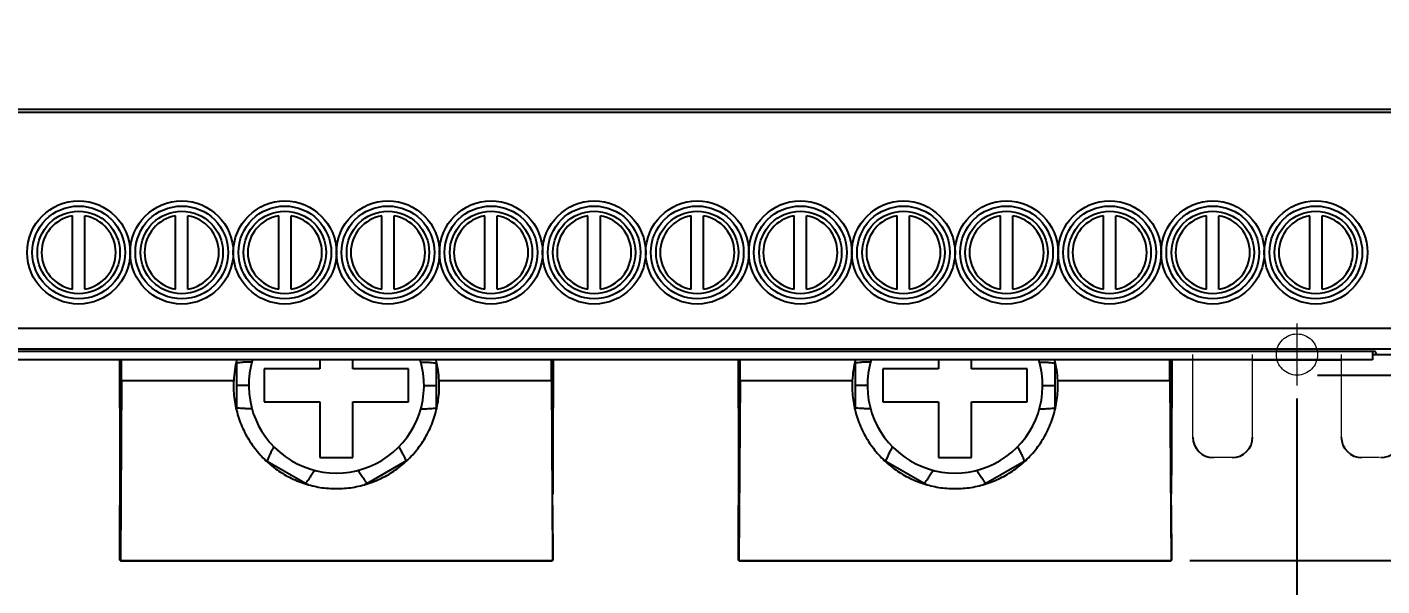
# Model space of a CAD drawing. Header units: millimetres. Extents: x 54 to 1685, y 68 to 1015.
# Drawn here: x 1211.7 to 1277.4, y 661.5 to 688.6 of the extents above; entities that cross this region are included whole.
import ezdxf

# ---------------------------------------------------------------- set-up
doc = ezdxf.new("R2010")
doc.units = ezdxf.units.MM
doc.linetypes.add('ACAD_ISO03W100', pattern=[30, 12, -18])
doc.linetypes.add('DASHED2', pattern=[9.525, 6.35, -3.175])
doc.layers.add('2', color=6, linetype='Continuous')
doc.styles.get("Standard").update_dxf_attribs({"font": 'BareunDotumPro1.ttf'})
doc.dimstyles.new('ISO-25', dxfattribs={"dimtxt": 2.5, "dimasz": 2.5, "dimexe": 1.25, "dimexo": 0.625, "dimtad": 1, "dimtxsty": 'Standard', "dimcen": 2.5, "dimadec": 0, "dimazin": 0, "dimtfac": 1, "dimtmove": 0, "dimatfit": 3, "dimfxl": 0, "dimarcsym": 0})
doc.dimstyles.get("Standard").update_dxf_attribs({"dimtxt": 4, "dimasz": 2, "dimexe": 0.2, "dimexo": 1, "dimgap": 0.09, "dimtad": 0, "dimtoh": 1, "dimdec": 1, "dimzin": 0, "dimdsep": 46, "dimtxsty": 'Standard', "dimcen": -3, "dimadec": 0, "dimazin": 0, "dimtfac": 1, "dimtdec": 1, "dimtofl": 0, "dimtmove": 0, "dimatfit": 3, "dimfxl": 0, "dimtolj": 1, "dimtzin": 0, "dimarcsym": 0})

# ---------------------------------------------------------------- blocks, each defined once
blk = doc.blocks.new('*D22')
at = {"color": 0, "lineweight": -2}
for p, q in [((1171.677, 685.125), (1171.677, 648.185)), ((1281.666, 685.259), (1281.666, 648.185)), ((1173.677, 648.385), (1218.867, 648.385)), ((1279.666, 648.385), (1234.476, 648.385))]:
    blk.add_line(p, q, dxfattribs=at)
at = {"color": 0}
for points in [[(1173.677, 648.718), (1173.677, 648.052), (1171.677, 648.385)], [(1279.666, 648.052), (1279.666, 648.718), (1281.666, 648.385)]]:
    blk.add_solid(points, dxfattribs=at)
at = {"layer": 'Defpoints', "color": 0}
for p in [(1171.677, 686.125), (1281.666, 686.259), (1281.666, 648.385)]:
    blk.add_point(p, dxfattribs=at)
at = {"color": 0, "linetype": 'DASHED2', "insert": (1226.672, 648.385), "char_height": 4, "attachment_point": 5}
blk.add_mtext('\\A1;110.0', dxfattribs=at)
blk = doc.blocks.new('*D23')
at = {"color": 0, "lineweight": -2}
for p, q in [((1274.199, 728.009), (1313.268, 728.009)), ((1313.068, 726.009), (1313.068, 706.07)), ((1313.068, 673.759), (1313.068, 693.699)), ((1274.249, 671.759), (1313.268, 671.759))]:
    blk.add_line(p, q, dxfattribs=at)
at = {"color": 0}
for points in [[(1313.401, 726.009), (1312.735, 726.009), (1313.068, 728.009)], [(1312.735, 673.759), (1313.401, 673.759), (1313.068, 671.759)]]:
    blk.add_solid(points, dxfattribs=at)
at = {"layer": 'Defpoints', "color": 0}
for p in [(1273.199, 728.009), (1313.068, 728.009), (1273.249, 671.759)]:
    blk.add_point(p, dxfattribs=at)
at = {"color": 0, "linetype": 'DASHED2', "insert": (1313.068, 699.884), "char_height": 4, "attachment_point": 5, "rotation": 90}
blk.add_mtext('\\A1;56.3', dxfattribs=at)
blk = doc.blocks.new('*D24')
at = {"color": 0, "lineweight": -2}
for p, q in [((1277.349, 732.759), (1323.78, 732.759)), ((1323.58, 730.759), (1323.58, 706.349)), ((1323.58, 669.759), (1323.58, 694.169)), ((1278.249, 667.759), (1323.78, 667.759))]:
    blk.add_line(p, q, dxfattribs=at)
at = {"color": 0}
for points in [[(1323.913, 730.759), (1323.247, 730.759), (1323.58, 732.759)], [(1323.247, 669.759), (1323.913, 669.759), (1323.58, 667.759)]]:
    blk.add_solid(points, dxfattribs=at)
at = {"layer": 'Defpoints', "color": 0}
for p in [(1276.349, 732.759), (1277.249, 667.759), (1323.58, 667.759)]:
    blk.add_point(p, dxfattribs=at)
at = {"color": 0, "linetype": 'DASHED2', "insert": (1323.58, 700.259), "char_height": 4, "attachment_point": 5, "rotation": 90}
blk.add_mtext('\\A1;65.0', dxfattribs=at)
blk = doc.blocks.new('*D25')
at = {"color": 0, "lineweight": -2}
for p, q in [((1268.165, 737.737), (1334.692, 737.737)), ((1334.492, 735.737), (1334.492, 706.441)), ((1334.492, 664.775), (1334.492, 694.071)), ((1268.046, 662.775), (1334.692, 662.775))]:
    blk.add_line(p, q, dxfattribs=at)
at = {"color": 0}
for points in [[(1334.825, 735.737), (1334.159, 735.737), (1334.492, 737.737)], [(1334.159, 664.775), (1334.825, 664.775), (1334.492, 662.775)]]:
    blk.add_solid(points, dxfattribs=at)
at = {"layer": 'Defpoints', "color": 0}
for p in [(1267.165, 737.737), (1267.046, 662.775), (1334.492, 662.775)]:
    blk.add_point(p, dxfattribs=at)
at = {"color": 0, "linetype": 'DASHED2', "insert": (1334.492, 700.256), "char_height": 4, "attachment_point": 5, "rotation": 90}
blk.add_mtext('\\A1;75.0', dxfattribs=at)
blk = doc.blocks.new('*D36')
at = {"color": 0, "lineweight": -2}
for p, q in [((1180.252, 671.112), (1180.252, 651.879)), ((1273.249, 670.634), (1273.249, 651.879)), ((1182.752, 653.129), (1270.749, 653.129))]:
    blk.add_line(p, q, dxfattribs=at)
at = {"color": 0}
for points in [[(1182.752, 653.546), (1182.752, 652.712), (1180.252, 653.129)], [(1270.749, 652.712), (1270.749, 653.546), (1273.249, 653.129)]]:
    blk.add_solid(points, dxfattribs=at)
at = {"layer": 'Defpoints', "color": 0}
for p in [(1180.252, 671.737), (1273.249, 671.259), (1273.249, 653.129)]:
    blk.add_point(p, dxfattribs=at)
at = {"color": 0, "linetype": 'DASHED2', "insert": (1226.75, 655.004), "char_height": 2.5, "attachment_point": 5}
blk.add_mtext('93', dxfattribs=at)

msp = doc.modelspace()

# ---------------------------------------------------------------- linework, layer by layer
at = {"color": 7, "linetype": 'Continuous'}
for p, q in [((1173.682, 684.659), (1279.65, 684.659)), ((1173.548, 684.509), (1279.784, 684.509)), ((1213.866, 675.934), (1213.866, 679.484)), ((1214.466, 675.934), (1214.466, 679.484)), ((1218.866, 675.934), (1218.866, 679.484)), ((1219.466, 675.934), (1219.466, 679.484)), ((1223.866, 675.934), (1223.866, 679.484)), ((1224.466, 675.934), (1224.466, 679.484)), ((1228.866, 675.934), (1228.866, 679.484)), ((1229.466, 675.934), (1229.466, 679.484)), ((1233.866, 675.934), (1233.866, 679.484)), ((1234.466, 675.934), (1234.466, 679.484)), ((1238.866, 675.934), (1238.866, 679.484)), ((1239.466, 675.934), (1239.466, 679.484)), ((1243.866, 675.934), (1243.866, 679.484)), ((1244.466, 675.934), (1244.466, 679.484)), ((1248.866, 675.934), (1248.866, 679.484)), ((1249.466, 675.934), (1249.466, 679.484)), ((1253.866, 675.934), (1253.866, 679.484)), ((1254.466, 675.934), (1254.466, 679.484)), ((1258.866, 675.934), (1258.866, 679.484)), ((1259.466, 675.934), (1259.466, 679.484)), ((1263.866, 675.934), (1263.866, 679.484)), ((1264.466, 675.934), (1264.466, 679.484)), ((1268.866, 675.934), (1268.866, 679.484)), ((1269.466, 675.934), (1269.466, 679.484)), ((1273.866, 675.934), (1273.866, 679.484)), ((1274.466, 675.934), (1274.466, 679.484)), ((1278.211, 674.02), (1175.121, 674.02)), ((1278.211, 673.02), (1175.121, 673.02)), ((1176.291, 672.918), (1277.041, 672.918)), ((1276.916, 672.918), (1276.916, 672.509)), ((1277.115, 672.759), (1277.041, 672.918)), ((1276.916, 672.509), (1176.416, 672.509)), ((1216.153, 672.509), (1216.166, 667.803)), ((1216.166, 664.059), (1216.217, 672.509)), ((1216.242, 671.506), (1216.242, 672.509)), ((1221.816, 672.327), (1221.816, 670.191)), ((1225.866, 672.509), (1225.866, 672.059)), ((1227.466, 672.059), (1227.466, 672.509)), ((1231.516, 670.191), (1231.516, 672.327)), ((1237.09, 671.506), (1237.09, 672.509)), ((1237.165, 664.059), (1237.115, 672.509)), ((1237.178, 672.509), (1237.166, 667.803)), ((1246.153, 672.509), (1246.166, 667.803)), ((1246.166, 664.059), (1246.217, 672.509)), ((1246.242, 671.506), (1246.242, 672.509)), ((1251.816, 672.327), (1251.816, 670.191)), ((1255.866, 672.509), (1255.866, 672.059)), ((1257.466, 672.059), (1257.466, 672.509)), ((1261.516, 670.191), (1261.516, 672.327)), ((1267.09, 671.506), (1267.09, 672.509)), ((1267.165, 664.059), (1267.115, 672.509)), ((1267.178, 672.509), (1267.166, 667.803)), ((1276.916, 672.759), (1278.41, 672.759)), ((1216.242, 671.506), (1216.189, 662.775)), ((1216.242, 671.506), (1221.684, 671.506)), ((1225.866, 672.059), (1223.166, 672.059)), ((1223.166, 672.059), (1223.166, 670.459)), ((1230.166, 672.059), (1227.466, 672.059)), ((1230.166, 670.459), (1230.166, 672.059)), ((1231.648, 671.506), (1237.09, 671.506)), ((1237.09, 671.506), (1237.142, 662.775)), ((1246.242, 671.506), (1246.189, 662.775)), ((1246.242, 671.506), (1251.684, 671.506)), ((1255.866, 672.059), (1253.166, 672.059)), ((1253.166, 672.059), (1253.166, 670.459)), ((1260.166, 672.059), (1257.466, 672.059)), ((1260.166, 670.459), (1260.166, 672.059)), ((1261.648, 671.506), (1267.09, 671.506)), ((1267.09, 671.506), (1267.142, 662.775)), ((1222.416, 671.259), (1221.816, 671.259)), ((1230.916, 671.259), (1231.516, 671.259)), ((1252.416, 671.259), (1251.816, 671.259)), ((1260.916, 671.259), (1261.516, 671.259)), ((1223.166, 670.459), (1225.866, 670.459)), ((1225.866, 670.459), (1225.866, 667.759)), ((1227.466, 670.459), (1230.166, 670.459)), ((1227.466, 667.759), (1227.466, 670.459)), ((1253.166, 670.459), (1255.866, 670.459)), ((1255.866, 670.459), (1255.866, 667.759)), ((1257.466, 670.459), (1260.166, 670.459)), ((1257.466, 667.759), (1257.466, 670.459)), ((1216.166, 667.803), (1216.178, 665.989)), ((1223.316, 667.593), (1225.166, 666.525)), ((1225.866, 667.759), (1227.466, 667.759)), ((1228.166, 666.525), (1230.016, 667.593)), ((1237.166, 667.803), (1237.154, 665.989)), ((1246.166, 667.803), (1246.178, 665.989)), ((1253.316, 667.593), (1255.166, 666.525)), ((1255.866, 667.759), (1257.466, 667.759)), ((1258.166, 666.525), (1260.016, 667.593)), ((1267.166, 667.803), (1267.154, 665.989)), ((1216.167, 662.782), (1216.166, 664.059)), ((1237.165, 664.059), (1237.165, 662.782)), ((1246.167, 662.782), (1246.166, 664.059)), ((1267.165, 664.059), (1267.165, 662.782)), ((1216.189, 662.775), (1216.167, 662.782)), ((1216.189, 662.775), (1237.142, 662.775)), ((1216.2, 662.775), (1216.2, 662.759)), ((1216.2, 662.759), (1218.052, 662.759)), ((1216.286, 662.759), (1216.286, 662.775)), ((1218.052, 662.759), (1218.052, 662.775)), ((1218.062, 662.775), (1218.062, 662.759)), ((1218.062, 662.759), (1237.132, 662.759)), ((1218.071, 662.759), (1218.071, 662.775)), ((1218.101, 662.759), (1218.101, 662.775)), ((1235.23, 662.759), (1235.23, 662.775)), ((1235.261, 662.775), (1235.26, 662.759)), ((1235.269, 662.759), (1235.269, 662.775)), ((1235.28, 662.775), (1235.28, 662.759)), ((1237.046, 662.775), (1237.046, 662.759)), ((1237.132, 662.775), (1237.132, 662.759)), ((1237.142, 662.775), (1237.165, 662.782)), ((1246.189, 662.775), (1246.167, 662.782)), ((1246.189, 662.775), (1267.142, 662.775)), ((1246.2, 662.775), (1246.2, 662.759)), ((1246.2, 662.759), (1248.052, 662.759)), ((1246.286, 662.759), (1246.286, 662.775)), ((1248.052, 662.759), (1248.052, 662.775)), ((1248.062, 662.775), (1248.062, 662.759)), ((1248.062, 662.759), (1267.132, 662.759)), ((1248.071, 662.759), (1248.071, 662.775)), ((1248.101, 662.759), (1248.101, 662.775)), ((1265.23, 662.759), (1265.23, 662.775)), ((1265.261, 662.775), (1265.26, 662.759)), ((1265.269, 662.759), (1265.269, 662.775)), ((1265.28, 662.775), (1265.28, 662.759)), ((1267.046, 662.775), (1267.046, 662.759)), ((1267.132, 662.775), (1267.132, 662.759)), ((1267.142, 662.775), (1267.165, 662.782))]:
    msp.add_line(p, q, dxfattribs=at)
msp.add_line((1271.099, 672.509), (1275.399, 672.509))
for centre, radius in [((1214.166, 677.709), 2.5), ((1219.166, 677.709), 2.5), ((1224.166, 677.709), 2.5), ((1229.166, 677.709), 2.5), ((1234.166, 677.709), 2.5), ((1239.166, 677.709), 2.5), ((1244.166, 677.709), 2.5), ((1249.166, 677.709), 2.5), ((1254.166, 677.709), 2.5), ((1259.166, 677.709), 2.5), ((1264.166, 677.709), 2.5), ((1269.166, 677.709), 2.5), ((1274.166, 677.709), 2.5), ((1214.166, 677.709), 2.25), ((1214.166, 677.709), 2), ((1219.166, 677.709), 2.25), ((1219.166, 677.709), 2), ((1224.166, 677.709), 2.25), ((1224.166, 677.709), 2), ((1229.166, 677.709), 2.25), ((1229.166, 677.709), 2), ((1234.166, 677.709), 2.25), ((1234.166, 677.709), 2), ((1239.166, 677.709), 2.25), ((1239.166, 677.709), 2), ((1244.166, 677.709), 2.25), ((1244.166, 677.709), 2), ((1249.166, 677.709), 2.25), ((1249.166, 677.709), 2), ((1254.166, 677.709), 2.25), ((1254.166, 677.709), 2), ((1259.166, 677.709), 2.25), ((1259.166, 677.709), 2), ((1264.166, 677.709), 2.25), ((1264.166, 677.709), 2), ((1269.166, 677.709), 2.25), ((1269.166, 677.709), 2), ((1274.166, 677.709), 2.25), ((1274.166, 677.709), 2)]:
    msp.add_circle(centre, radius, dxfattribs=at)
for centre, radius, start, end in [((1214.166, 677.709), 1.8, 99.59407, 260.40593), ((1214.166, 677.709), 1.8, 279.59407, 80.40593), ((1219.166, 677.709), 1.8, 99.59407, 260.40593), ((1219.166, 677.709), 1.8, 279.59407, 80.40593), ((1224.166, 677.709), 1.8, 99.59407, 260.40593), ((1224.166, 677.709), 1.8, 279.59407, 80.40593), ((1229.166, 677.709), 1.8, 99.59407, 260.40593), ((1229.166, 677.709), 1.8, 279.59407, 80.40593), ((1234.166, 677.709), 1.8, 99.59407, 260.40593), ((1234.166, 677.709), 1.8, 279.59407, 80.40593), ((1239.166, 677.709), 1.8, 99.59407, 260.40593), ((1239.166, 677.709), 1.8, 279.59407, 80.40593), ((1244.166, 677.709), 1.8, 99.59407, 260.40593), ((1244.166, 677.709), 1.8, 279.59407, 80.40593), ((1249.166, 677.709), 1.8, 99.59407, 260.40593), ((1249.166, 677.709), 1.8, 279.59407, 80.40593), ((1254.166, 677.709), 1.8, 99.59407, 260.40593), ((1254.166, 677.709), 1.8, 279.59407, 80.40593), ((1259.166, 677.709), 1.8, 99.59407, 260.40593), ((1259.166, 677.709), 1.8, 279.59407, 80.40593), ((1264.166, 677.709), 1.8, 99.59407, 260.40593), ((1264.166, 677.709), 1.8, 279.59407, 80.40593), ((1269.166, 677.709), 1.8, 99.59407, 260.40593), ((1269.166, 677.709), 1.8, 279.59407, 80.40593), ((1274.166, 677.709), 1.8, 99.59407, 260.40593), ((1274.166, 677.709), 1.8, 279.59407, 80.40593), ((1226.666, 671.259), 4.988, 165.44905, 177.16164), ((1224.816, 672.327), 3, 178.50045, 180), ((1226.666, 671.259), 4.25, 162.85574, 17.14426), ((1226.666, 671.259), 4.988, 2.83836, 14.55095), ((1228.516, 672.327), 3, 0, 1.49895), ((1256.666, 671.259), 4.988, 165.44905, 177.16164), ((1254.816, 672.327), 3, 178.50045, 180), ((1256.666, 671.259), 4.25, 162.85574, 17.14426), ((1256.666, 671.259), 4.988, 2.83836, 14.55095), ((1258.516, 672.327), 3, 0, 1.49895), ((1224.816, 670.191), 3, 180, 181.29858), ((1228.516, 670.191), 3, 358.7008, 0), ((1254.816, 670.191), 3, 180, 181.29858), ((1258.516, 670.191), 3, 358.7008, 0), ((1269.199, 668.759), 1, 180, 270), ((1270.099, 668.759), 1, 270, 0), ((1276.399, 668.759), 1, 180, 270), ((1277.299, 668.759), 1, 270, 0), ((1224.816, 670.191), 3, 237.11814, 240), ((1228.516, 670.191), 3, 300, 302.88139), ((1254.816, 670.191), 3, 237.11814, 240), ((1258.516, 670.191), 3, 300, 302.88139), ((1226.666, 669.123), 3, 240, 242.90654), ((1226.666, 669.123), 3, 297.0921, 300), ((1256.666, 669.123), 3, 240, 242.90654), ((1256.666, 669.123), 3, 297.0921, 300)]:
    msp.add_arc(centre, radius, start, end, dxfattribs=at)
for points, knots in [([(1222.57, 672.395), (1222.489, 672.394), (1222.336, 672.39), (1222.134, 672.379), (1221.965, 672.367), (1221.883, 672.35), (1221.816, 672.34), (1221.816, 672.327)], [0, 0, 0, 0, 0.2450115, 0.4560913, 0.618741, 0.72209, 0.7614164, 0.7614164, 0.7614164, 0.7614164]), ([(1230.761, 672.395), (1230.843, 672.394), (1230.996, 672.39), (1231.198, 672.379), (1231.366, 672.367), (1231.449, 672.35), (1231.516, 672.34), (1231.516, 672.327)], [0, 0, 0, 0, 0.2450029, 0.4560786, 0.6187298, 0.7220862, 0.7614235, 0.7614235, 0.7614235, 0.7614235]), ([(1252.57, 672.395), (1252.489, 672.394), (1252.336, 672.39), (1252.134, 672.379), (1251.965, 672.367), (1251.883, 672.35), (1251.816, 672.34), (1251.816, 672.327)], [0, 0, 0, 0, 0.2450115, 0.4560913, 0.618741, 0.72209, 0.7614164, 0.7614164, 0.7614164, 0.7614164]), ([(1260.761, 672.395), (1260.843, 672.394), (1260.996, 672.39), (1261.198, 672.379), (1261.366, 672.367), (1261.449, 672.35), (1261.516, 672.34), (1261.516, 672.327)], [0, 0, 0, 0, 0.2450029, 0.4560786, 0.6187298, 0.7220862, 0.7614235, 0.7614235, 0.7614235, 0.7614235]), ([(1221.684, 671.506), (1221.669, 671.228), (1221.686, 670.67), (1221.851, 669.851), (1222.148, 669.075), (1222.565, 668.363), (1223.088, 667.736), (1223.699, 667.206), (1224.38, 666.786), (1225.114, 666.481), (1225.881, 666.296), (1226.405, 666.255), (1226.666, 666.255)], [0, 0, 0, 0, 0.835004, 1.667068, 2.494873, 3.316355, 4.129748, 4.934632, 5.731491, 6.521829, 7.307578, 8.090033, 8.090033, 8.090033, 8.090033]), ([(1226.666, 666.255), (1226.927, 666.255), (1227.45, 666.296), (1228.218, 666.481), (1228.951, 666.786), (1229.633, 667.206), (1230.244, 667.736), (1230.767, 668.363), (1231.184, 669.075), (1231.48, 669.851), (1231.645, 670.67), (1231.663, 671.228), (1231.648, 671.506)], [0, 0, 0, 0, 0.782456, 1.568205, 2.358543, 3.155402, 3.960285, 4.773678, 5.59516, 6.422966, 7.255029, 8.090033, 8.090033, 8.090033, 8.090033]), ([(1251.684, 671.506), (1251.669, 671.228), (1251.686, 670.67), (1251.851, 669.851), (1252.148, 669.075), (1252.565, 668.363), (1253.088, 667.736), (1253.699, 667.206), (1254.38, 666.786), (1255.114, 666.481), (1255.881, 666.296), (1256.405, 666.255), (1256.666, 666.255)], [0, 0, 0, 0, 0.835004, 1.667068, 2.494873, 3.316355, 4.129748, 4.934632, 5.731491, 6.521829, 7.307578, 8.090033, 8.090033, 8.090033, 8.090033]), ([(1256.666, 666.255), (1256.927, 666.255), (1257.45, 666.296), (1258.218, 666.481), (1258.951, 666.786), (1259.633, 667.206), (1260.244, 667.736), (1260.767, 668.363), (1261.184, 669.075), (1261.48, 669.851), (1261.645, 670.67), (1261.663, 671.228), (1261.648, 671.506)], [0, 0, 0, 0, 0.782456, 1.568205, 2.358543, 3.155402, 3.960285, 4.773678, 5.59516, 6.422966, 7.255029, 8.090033, 8.090033, 8.090033, 8.090033]), ([(1222.57, 670.123), (1222.489, 670.125), (1222.336, 670.129), (1222.134, 670.14), (1221.965, 670.151), (1221.883, 670.168), (1221.816, 670.178), (1221.816, 670.191)], [0, 0, 0, 0, 0.2450029, 0.4560786, 0.6187298, 0.7220862, 0.7614235, 0.7614235, 0.7614235, 0.7614235]), ([(1230.761, 670.123), (1230.843, 670.125), (1230.996, 670.129), (1231.198, 670.14), (1231.366, 670.151), (1231.449, 670.168), (1231.516, 670.178), (1231.516, 670.191)], [0, 0, 0, 0, 0.2450115, 0.4560913, 0.618741, 0.72209, 0.7614164, 0.7614164, 0.7614164, 0.7614164]), ([(1252.57, 670.123), (1252.489, 670.125), (1252.336, 670.129), (1252.134, 670.14), (1251.965, 670.151), (1251.883, 670.168), (1251.816, 670.178), (1251.816, 670.191)], [0, 0, 0, 0, 0.2450029, 0.4560786, 0.6187298, 0.7220862, 0.7614235, 0.7614235, 0.7614235, 0.7614235]), ([(1260.761, 670.123), (1260.843, 670.125), (1260.996, 670.129), (1261.198, 670.14), (1261.366, 670.151), (1261.449, 670.168), (1261.516, 670.178), (1261.516, 670.191)], [0, 0, 0, 0, 0.2450115, 0.4560913, 0.618741, 0.72209, 0.7614164, 0.7614164, 0.7614164, 0.7614164]), ([(1223.634, 668.281), (1223.595, 668.209), (1223.522, 668.075), (1223.43, 667.894), (1223.356, 667.743), (1223.33, 667.663), (1223.305, 667.6), (1223.316, 667.593)], [0, 0, 0, 0, 0.245014, 0.4560947, 0.6187433, 0.722089, 0.7614107, 0.7614107, 0.7614107, 0.7614107]), ([(1229.697, 668.281), (1229.737, 668.209), (1229.81, 668.075), (1229.902, 667.894), (1229.976, 667.743), (1230.002, 667.663), (1230.027, 667.6), (1230.016, 667.593)], [0, 0, 0, 0, 0.2450027, 0.4560782, 0.6187292, 0.7220854, 0.7614223, 0.7614223, 0.7614223, 0.7614223]), ([(1253.634, 668.281), (1253.595, 668.209), (1253.522, 668.075), (1253.43, 667.894), (1253.356, 667.743), (1253.33, 667.663), (1253.305, 667.6), (1253.316, 667.593)], [0, 0, 0, 0, 0.245014, 0.4560947, 0.6187433, 0.722089, 0.7614107, 0.7614107, 0.7614107, 0.7614107]), ([(1259.697, 668.281), (1259.737, 668.209), (1259.81, 668.075), (1259.902, 667.894), (1259.976, 667.743), (1260.002, 667.663), (1260.027, 667.6), (1260.016, 667.593)], [0, 0, 0, 0, 0.2450027, 0.4560782, 0.6187292, 0.7220854, 0.7614223, 0.7614223, 0.7614223, 0.7614223]), ([(1225.602, 667.145), (1225.56, 667.075), (1225.48, 666.944), (1225.369, 666.775), (1225.275, 666.635), (1225.219, 666.572), (1225.177, 666.519), (1225.166, 666.525)], [0, 0, 0, 0, 0.2450028, 0.4560784, 0.6187295, 0.7220858, 0.7614231, 0.7614231, 0.7614231, 0.7614231]), ([(1227.73, 667.145), (1227.772, 667.075), (1227.852, 666.944), (1227.962, 666.774), (1228.056, 666.635), (1228.112, 666.572), (1228.154, 666.519), (1228.166, 666.525)], [0, 0, 0, 0, 0.2450141, 0.4560949, 0.6187436, 0.7220894, 0.7614113, 0.7614113, 0.7614113, 0.7614113]), ([(1255.602, 667.145), (1255.56, 667.075), (1255.48, 666.944), (1255.369, 666.775), (1255.275, 666.635), (1255.219, 666.572), (1255.177, 666.519), (1255.166, 666.525)], [0, 0, 0, 0, 0.2450028, 0.4560784, 0.6187295, 0.7220858, 0.7614231, 0.7614231, 0.7614231, 0.7614231]), ([(1257.73, 667.145), (1257.772, 667.075), (1257.852, 666.944), (1257.962, 666.774), (1258.056, 666.635), (1258.112, 666.572), (1258.154, 666.519), (1258.166, 666.525)], [0, 0, 0, 0, 0.2450141, 0.4560949, 0.6187436, 0.7220894, 0.7614113, 0.7614113, 0.7614113, 0.7614113])]:
    msp.add_open_spline(points, degree=3, knots=knots, dxfattribs=at)
at = {"layer": '2', "linetype": 'ACAD_ISO03W100', "lineweight": 5}
for p, q in [((1273.249, 674.259), (1273.249, 671.259)), ((1268.199, 668.759), (1268.199, 672.759)), ((1271.099, 668.759), (1271.099, 672.759)), ((1275.399, 672.759), (1275.399, 668.759)), ((1270.099, 667.759), (1269.199, 667.759)), ((1277.249, 667.759), (1276.349, 667.759))]:
    msp.add_line(p, q, dxfattribs=at)
msp.add_circle((1273.249, 672.759), 1, dxfattribs=at)

# ---------------------------------------------------------------- dimensions: what is measured, and where the dimension line sits
for base, p1, p2, picture, middle in [((1334.492, 662.775), (1267.165, 737.737), (1267.046, 662.775), '*D25', (1334.492, 700.256)), ((1323.58, 667.759), (1276.349, 732.759), (1277.249, 667.759), '*D24', (1323.58, 700.259)), ((1313.067925868, 728.009299161), (1273.248752612, 671.759299161), (1273.198752612, 728.009299161), '*D23', (1313.067925868, 699.884299161))]:
    dim = msp.add_linear_dim(base=base, p1=p1, p2=p2, angle=90, dimstyle='Standard')
    dim.commit()
    dim.dimension.update_dxf_attribs({"geometry": picture, "text_midpoint": middle})
dim = msp.add_linear_dim(base=(1281.666, 648.385), p1=(1171.677, 686.125), p2=(1281.666, 686.259), dimstyle='Standard')
dim.commit()
dim.dimension.update_dxf_attribs({"geometry": '*D22', "text_midpoint": (1226.672, 648.385)})
dim = msp.add_linear_dim(base=(1273.249, 653.129), p1=(1180.252, 671.737), p2=(1273.249, 671.259), dimstyle='ISO-25', override={"dimfxl": 3})
dim.commit()
dim.dimension.update_dxf_attribs({"geometry": '*D36', "text_midpoint": (1226.75, 655.004)})

doc.saveas('drawing.dxf')
